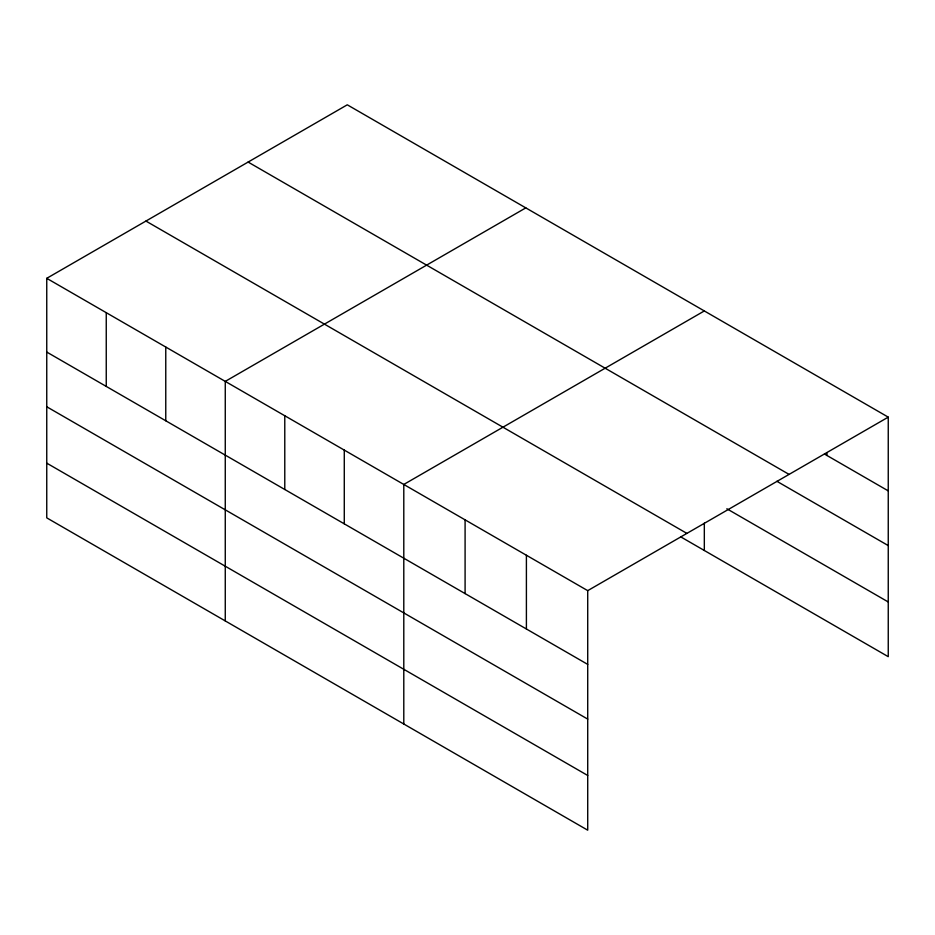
<?xml version="1.0" encoding="UTF-8"?>
<svg xmlns="http://www.w3.org/2000/svg" width="935" height="935" viewBox="0 0 935 935"><rect width="100%" height="100%" fill="white"/><g stroke="black" fill="none" stroke-linecap="round" stroke-linejoin="round"><path stroke-width="1.4" d="M46.75 278.326L587.718 590.651L587.718 830.187L46.75 517.861L46.75 278.326L347.282 104.814L888.25 417.139L888.25 656.674L680.774 536.889M525.809 207.874L225.265 381.386L225.265 620.933M704.324 310.946L403.791 484.459L403.791 723.994M587.718 590.651L888.25 417.139M824.436 454.024L888.25 490.875M248.114 162.071L789.07 474.396M776.891 481.291L888.25 545.584M726.846 508.769L888.25 601.965M145.93 221.069L686.886 533.394M46.75 352.063L587.718 664.388M46.75 406.772L587.718 719.097M46.75 463.152L587.718 775.477M826.937 452.587L826.937 455.474M704.324 523.133L704.324 550.481M526.405 555.25L526.405 628.986M465.092 519.86L465.092 593.596M344.279 450.097L344.279 523.834M284.778 415.748L284.778 489.484M165.764 347.037L165.764 420.773M106.251 312.676L106.251 386.412"/></g></svg>
